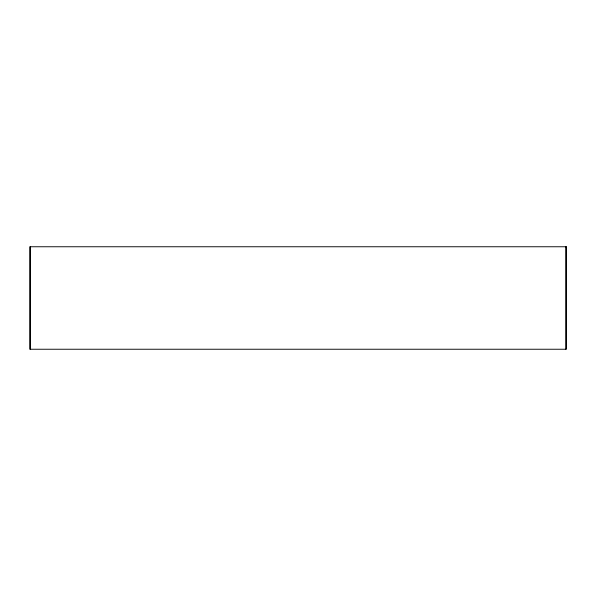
<?xml version="1.0" encoding="UTF-8"?>
<svg xmlns="http://www.w3.org/2000/svg" width="596" height="596" viewBox="0 0 596 596"><rect width="100%" height="100%" fill="white"/><g stroke="black" fill="none" stroke-linecap="round" stroke-linejoin="round"><path stroke-width="0.89" d="M565.924 246.759L565.924 349.241M30.336 246.759L30.336 349.241M566.2 246.759L29.8 246.759L29.8 349.241L566.2 349.241L566.2 246.759"/></g></svg>
